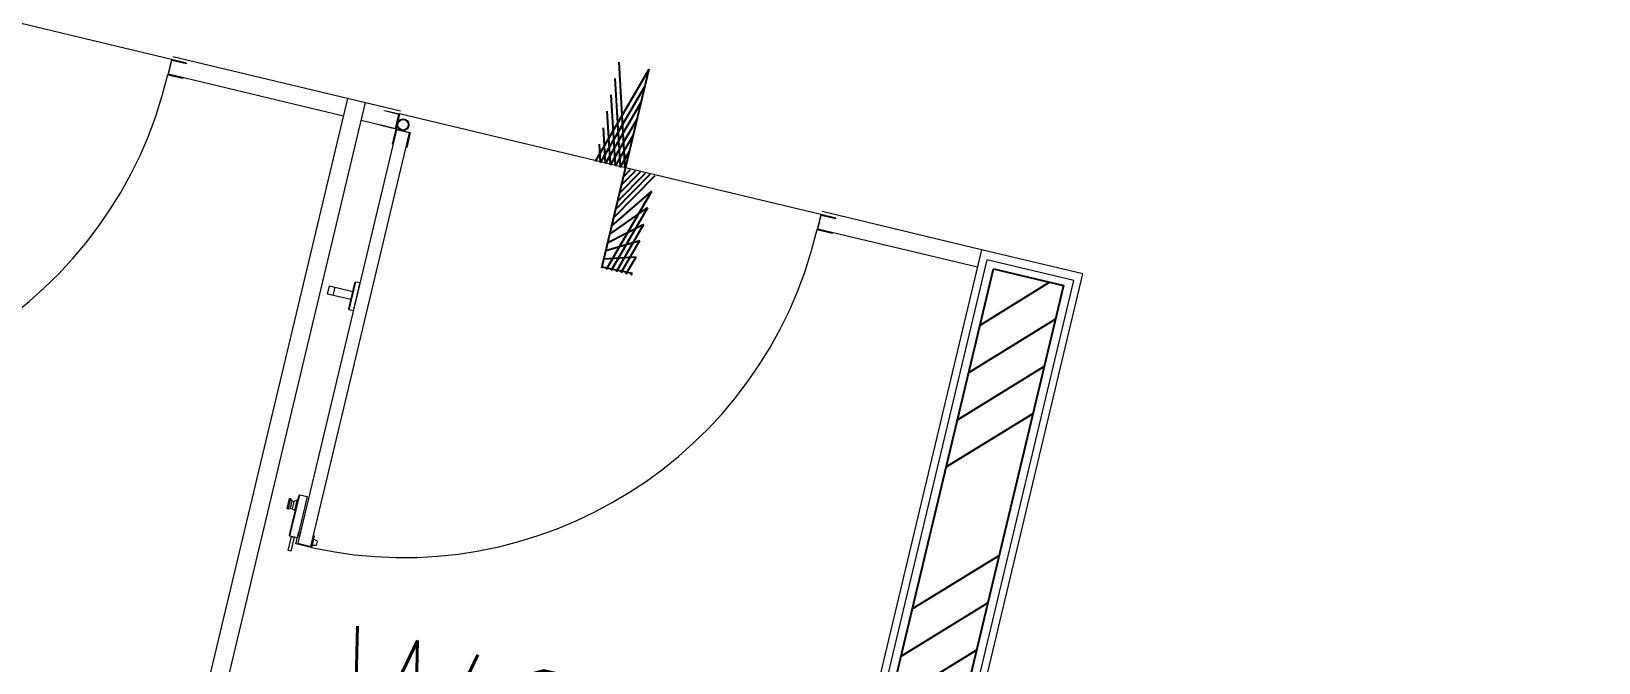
# Model space of a CAD drawing. Header units: millimetres. Extents: x 783817721 to 783927949, y 1443754877 to 1443839643.
# Drawn here: x 783903457 to 783905628, y 1443795646 to 1443796521 of the extents above; entities that cross this region are included whole.
import ezdxf

# ---------------------------------------------------------------- set-up
doc = ezdxf.new("R2010")
doc.units = ezdxf.units.MM
doc.header["$LTSCALE"] = 700
doc.layers.get('0').update_dxf_attribs({"linetype": 'CONTINUOUS'})
for name, color, linetype in [('A-HATCH', 8, 'CONTINUOUS'), ('A-TILE DROP', 8, 'CONTINUOUS'), ('A-WALL 100', 5, 'CONTINUOUS')]:
    doc.layers.add(name, color=color, linetype=linetype)
doc.layers.add('A-INT-FIXTURE', color=250, linetype='CONTINUOUS', lineweight=9)
doc.styles.add('ROMANS', font='romans.shx')
pattern_1 = [(45, (0, 0), (-26.51650429449553, 26.51650429449553), [])]

# ---------------------------------------------------------------- blocks, each defined once
blk = doc.blocks.new('EWC 2')
for p, q in [((-0.0003062749880841, 175.0000837584551), (0.0009062749880896, -175.0000837584061)), ((-0.0001590365569848, 132.4999999991996), (-200.000159036557, 132.4993937245017)), ((-200.000159036557, 132.4993937245017), (-200.0000204594832, 92.49939372473456)), ((-2.04594831772e-05, 92.49999999943249), (-200.0000204594832, 92.49939372473456)), ((147.418668561826, 95.000510721773), (112.4996708794497, 95.00038974745256)), ((112.4996708794497, 95.00038974745256), (112.4997401679866, 75.00038974756899)), ((120.2653358827883, 100.2500685871782), (146.2017377619413, 100.2501584419369)), ((149.9997401679866, 75.00051966357566), (112.4997401679866, 75.00038974756899)), ((124.5247435141354, 75.00043140731573), (124.5252631781623, -74.99956859178205)), ((141.0085677036477, 75.000488514328), (141.009087367689, -74.99951148476978)), ((149.9997401679866, 75.00051966357566), (150.0002598320134, -74.99948033552212)), ((150.0002598320134, -74.99948033552212), (112.5002598320134, -74.9996102515288)), ((112.5002598320134, -74.9996102515288), (112.5003291205503, -94.99961025141235)), ((0.0006204594831829, -92.49999999943249), (-199.9993795405168, -92.50060627413038)), ((-199.9993795405168, -92.50060627413038), (-199.999240963443, -132.5006062738975)), ((147.4193268029266, -94.99948927709197), (112.5003291205503, -94.99961025141235)), ((120.2660304979581, -100.2492352838599), (146.2024323771111, -100.2491454291012)), ((0.0007590365569905, -132.4999999991996), (-199.999240963443, -132.5006062738975))]:
    blk.add_line(p, q)
for centre, major_axis, ratio, start_param, end_param in [((349.9999999999708, 0.0012125493812645), (223.7499982217596, 0.02822001601382641), 0.9999999999940067, 1.569950856247431, 2.702970937519568), ((348.5653083877914, -43.65291758654352), (267.4083194749343, -0.5240368236592908), 0.9999999999940166, 0.5196769025226043, 1.566788912695956), ((247.1667612637392, -710.273605546201), (919.122388601868, -3.885747080667939), 0.9999999999943672, 1.640774174495799, 1.847289609812001), ((201.7434949504314, 57.30753662680214), (106.2854850310066, -106.2854850310066), 0.9999999999995539, 2.033551095230845, 2.455928543497696), ((349.9999999997308, 0.0012125493812645), (113.2552899699446, -107.6443300730158), 0.9999999998812673, 2.331194314084761, 5.472004177913206), ((348.5653083877987, -43.65291758657263), (199.906443114038, 0.9774928439277918), 0.9999999999940432, 0.5242974367139746, 1.55903845524096), ((42.80542047708879, 112.5001482969237), (14.1421356237829, 14.1421356237829), 0.9999999999988349, -0.7853946989711857, 5.4977906082084), ((133.2335107065228, 107.7884000831545), (10.60660171783259, 10.60660171783259), 0.9999999999997942, -1.311943292146727, 2.882746547794472), ((418.6296980171173, 9.744947520040972), (-61.01197028886268, 180.4606319963003), 0.9466445239575144, 4.351186336959167, 4.832374696135421), ((418.6296980171245, 9.744947520070076), (-35.8299443303299, 114.2030516416982), 0.9430540716306229, 4.342807645496122, 4.835174699858091), ((418.6297655283852, -9.7420468958881), (61.0105029442611, 180.4604130052969), 0.9466479392239276, 4.592402835895807, 5.073570867042794), ((418.6297655283924, -9.7420468958881), (35.82869504975697, 114.2018401050401), 0.9430663098829936, 4.589601683455149, 5.081943754183982), ((348.5650059147447, 43.65533274355397), (199.9053483197305, 1.180340603060181), 0.9999999999940726, -1.569825667739491, -0.5350846492127428), ((42.80619997312895, -112.4998517017375), (14.1421356237829, 14.1421356237829), 0.9999999999988349, -0.7853946989711857, 5.4977906082084), ((133.2342575533767, -107.7874769250484), (10.60660171782754, -10.60660171782754), 0.9999999999997232, 3.400445688240003, 7.595135528177604), ((349.9999999999708, 0.0012125493812645), (223.7358957197013, -2.512263343571392), 0.9999999999939564, 3.591323404061699, 4.724343485334036), ((348.5650059147374, 43.65533274352489), (267.40740206461, 0.8747914394098621), 0.9999999999940501, -1.568093667666396, -0.5209816574932074), ((247.1618398759166, 710.2753181114531), (649.9234817478236, 649.9234817478236), 0.9999999999997438, 3.654732108649438, 3.861247543966752), ((201.743892021128, -57.30613877427825), (106.2854850310215, 106.2854850310215), 0.999999999999474, 3.827263692535608, 4.249641140802451)]:
    blk.add_ellipse(centre, major_axis=major_axis, ratio=ratio, start_param=start_param, end_param=end_param)
blk = doc.blocks.new('TILE DROPE')
at = {"layer": 'A-TILE DROP'}
h = blk.add_hatch(dxfattribs=at)
h.set_pattern_fill('ANSI31', color=256, scale=300)
h.set_pattern_definition(pattern_1)
h.paths.add_polyline_path([(5831274.573197973, 4325034.434176441), (5831198.573197973, 4325034.434176441), (5831198.573197973, 4325286.43417644), (5831274.573197973, 4325286.43417644)])
h = blk.add_hatch(dxfattribs=at)
h.set_pattern_fill('ANSI31', color=256, scale=300)
h.set_pattern_definition(pattern_1)
h.paths.add_polyline_path([(5831274.573197973, 4325034.434176441), (5831350.573197973, 4325034.434176441), (5831350.573197973, 4324782.43417644), (5831274.573197973, 4324782.43417644)])
blk.add_line((5831274.573197973, 4325286.43417644), (5831274.573197973, 4324782.43417644), dxfattribs=at)
blk = doc.blocks.new('T-DOOR')
for p, q in [((15.62951093912124, 751.8341574668884), (14.16014873981476, 753.3035955429077)), ((15.62890392541885, 682.7063477039337), (15.62951093912124, 751.8341574668884)), ((21.50492638349533, 706.2904205322266), (17.11766242980957, 707.7596814632415)), ((27.38110065460205, 707.7593402862548), (24.44337409734726, 706.2904200553894)), ((14.15850394964218, 679.8459477424622), (15.62890392541885, 682.7063477039337)), ((17.09752094745636, 690.1299450397491), (21.50492608547211, 693.0683166980742)), ((24.45928508043289, 693.0680127143859), (27.38110053539276, 690.1296417713165)), ((6.807166755199432, 347.1733775138855), (5.337804615497589, 348.6428155899048)), ((6.807166874408722, 301.5519354343414), (6.807166755199432, 347.1733775138855)), ((37.85666352510452, 331.0127501487732), (37.85635834932327, 316.3202040195465)), ((5.33676677942276, 298.6915349960327), (6.807166874408722, 301.5519354343414)), ((-750.9999997019768, 24.99999952316284), (-750.9999997019768, -7.152557373e-07)), ((-5.96046448e-08, 25), (1.192092896e-07, 0))]:
    blk.add_line(p, q)
at = {"color": 8}
blk.add_line((-749.9999997019768, -1), (-0.9999998211860656, -1.000000953674316), dxfattribs=at)
for points in [[(-26.7935534119606, 759.180643081665), (-34.1393306851387, 757.7116844654083), (-34.13952034711838, 750.3659455776213), (-26.79381877183914, 748.8966076374054)], [(-25.32482266426086, 743.0199780464172), (-26.79397070407868, 743.0200159549713), (-26.79343956708908, 763.5880870819092), (0.9383352994918824, 763.5877192020416), (0.9378041625022888, 743.0196487903595), (-2.000491559505462, 743.0197243690491), (-1.999999642372131, 762.0680537223815), (-25.32433080673218, 762.0683069229126)], [(-2, 762.0683069229126), (-25.32433068752289, 762.0683069229126), (-25.3243305683136, 26.99999952316284), (-1.99999988079071, 26.99999928474426)], [(6.815306305885314, 778.2790467739105), (11.22210502624511, 778.279046535492), (11.22210502624511, 753.303418636322), (6.815306305885314, 753.303418636322)], [(0.9374366998672484, 753.3036839962006), (14.15911096334457, 753.3035957813263), (14.15850394964218, 679.8459477424622), (0.936829686164856, 679.8460359573363)], [(17.09752112627029, 707.7596814632415), (15.62791723012924, 707.7596817016602), (15.62791728973389, 690.1299452781677), (17.09752106666565, 690.1299450397491)], [(24.44288074970245, 693.0680127143859), (21.5049262046814, 693.0680129528046), (21.5049262046814, 706.290420293808), (24.44288074970245, 706.290420293808)], [(30.31985157728195, 707.7593405246735), (27.38110059499741, 707.7593405246735), (27.38110053539276, 690.1296417713165), (30.31985151767731, 690.1296417713165)], [(-2.008485615253448, 348.6427521705627), (5.33676677942276, 348.6428158283234), (5.33676677942276, 298.6915349960327), (-2.008485615253448, 298.6914715766907)], [(48.14061760902404, 316.3202040195465), (6.806749463081359, 316.3202042579651), (6.806749463081359, 331.0127501487732), (48.14061766862869, 331.0127501487732)]]:
    blk.add_lwpolyline(points, close=True)
for points in [[(-2.000000059604644, 52.75104165077209), (-0.9999999403953552, 52.75104141235352), (-1.000000059604644, 25.99999928474427), (-26.3243305683136, 25.9999988079071), (-26.32433050870896, 52.75104045867919), (-25.3243305683136, 52.75104093551636), (-25.32433068752289, 26.99999880790711), (-1.99999988079071, 26.99999928474426), (-2.000000059604644, 52.75104141235352)], [(-776.7510416507721, 0), (-776.7510416507721, -1), (-749.9999996423721, -0.9999997615814208), (-749.9999996423721, 25.99999928474427), (-776.7510415315628, 25.99999904632568), (-776.7510415911674, 24.99999928474426), (-750.9999997019768, 24.99999952316284), (-750.9999997019768, 0), (-776.7510415315628, 2.384185791e-07)], [(25.75104212760925, 4.768371582e-07), (25.75104200839997, -0.9999995231628416), (-0.9999998211860656, -0.9999995231628416), (-1, 25.99999952316284), (25.75104188919068, 25.99999952316284), (25.75104194879532, 24.99999976158142), (0, 24.99999976158142), (1.192092896e-07, 4.768371582e-07), (25.75104200839997, 4.768371582e-07)]]:
    blk.add_lwpolyline(points)
for radius in [10.12499965708017, 9.124999657080172]:
    blk.add_circle((-11.12499964237213, 15.87499976158142), radius)
blk.add_arc((-14.54024678468704, 28.44103002548218), 735.2491660637323, 90.95489770892227, 180.190221112596, dxfattribs=at)
blk = doc.blocks.new('125')
at = {"layer": 'A-INT-FIXTURE'}
for p, q in [((346540.2137307525, -2051.243288993835), (346216.0148323774, -2051.243303537369)), ((347368.2137634754, -2051.243252515793), (347141.0147997141, -2051.243262767792)), ((346465.2116364241, -2076.243295192719), (346216.0148317218, -2076.243297576904)), ((346490.2137300372, -2076.243327617645), (346539.4126629233, -2076.24333024025)), ((347368.211602211, -2076.243253231049), (347141.0147984624, -2076.24325966835))]:
    blk.add_line(p, q, dxfattribs=at)
for points in [[(349278.2130105495, -3464.243694543839), (347502.2137633562, -3464.243494749069), (347502.2137635946, -2063.243253231049), (347378.213763535, -2063.243252038956), (347378.2137640119, -3564.243276596069), (347252.2126325965, -3564.243652820587), (347252.2126315832, -3414.243653297424), (346628.2126309276, -3414.243656635284), (346628.2126318216, -3564.244052648544), (346327.2143555284, -3564.243168830872)], [(349268.2138521075, -3454.243691205978), (347512.2137634158, -3454.243491411209), (347512.2137634754, -2051.24325299263), (347368.2137067914, -2051.243254184723), (347368.2137630582, -3554.243316650391), (347262.2126329541, -3554.243657588959), (347262.2126318216, -3404.243652820587), (346618.2126312256, -3404.243653059006), (346618.2126327157, -3554.244036197662), (346337.2141974568, -3554.243186712265)], [(346465.2137963772, -3554.243299245834), (346465.2137299776, -2051.243292808533)], [(346490.2137302756, -2051.243293762207), (346490.2137963176, -3554.24329829216)], [(347390.213762641, -2073.243253231049), (347490.2137629986, -2073.243252515793)]]:
    blk.add_lwpolyline(points, dxfattribs=at)
for name, p, xscale, yscale, zscale, rotation in [('TILE DROPE', (3626953.947642922, 2430775.760134459), 0.5625, 0.5625, 0.5625, 180.0000001464027), ('T-DOOR', (345614.4126933217, -2056.216630220413), 0.8010680920605223, 0.8010680920605223, 0.8010680920605223, 180.0000029522012), ('T-DOOR', (346539.4126607776, -2056.216587781906), 0.8010680920605223, 0.8010680920605223, 0.8010680920605223, 180.0000029522012)]:
    blk.add_blockref(name, p, dxfattribs=dict(at, xscale=xscale, yscale=yscale, zscale=zscale, rotation=rotation))
at = {"layer": 'A-INT-FIXTURE', "rotation": 89.99999933100985}
blk.add_blockref('EWC 2', (346015.2126467824, -3404.243568897247), dxfattribs=at)
at = {"layer": 'A-TILE DROP', "insert": (347060.420232892, -2958.960652589798), "char_height": 200.0000000000002, "attachment_point": 9, "rotation": 5.1296919395442596e-08, "style": 'ROMANS'}
blk.add_mtext_dynamic_manual_height_columns('\\pxqc;WC', width=473.7160888731203, gutter_width=12.50000000000002, heights=[0], dxfattribs=at)

msp = doc.modelspace()

# ---------------------------------------------------------------- hatches: boundary and pattern name
at = {"layer": 'A-HATCH'}
h = msp.add_hatch(dxfattribs=at)
h.set_pattern_fill('ANSI34', color=256, scale=14.99999999999999, angle=3.774722192838826e-05)
h.set_pattern_definition([(31.5826028830894, (783888814.2766608, 1443798714.851827), (-149.6550662690944, 243.4264234630107), []), (31.5826028830894, (783888879.7902707, 1443798699.223261), (-149.6550662690944, 243.4264234630107), []), (31.5826028830894, (783888945.3038807, 1443798683.594694), (-149.6550662690944, 243.4264234630107), []), (31.5826028830894, (783889010.8176364, 1443798667.966094), (-149.6550662690944, 243.4264234630107), [])])
h.paths.add_polyline_path([(783904789.9099194, 1443796191.99634), (783904887.181425, 1443796168.791785), (783904538.4202982, 1443794706.815043), (783904441.1487929, 1443794730.019598)])

# ---------------------------------------------------------------- linework, layer by layer
at = {"layer": 'A-WALL 100'}
msp.add_lwpolyline([(783904789.9099194, 1443796191.99634), (783904887.181425, 1443796168.791785), (783904538.4202982, 1443794706.815043), (783904441.1487929, 1443794730.019598)], close=True, dxfattribs=at)

# ---------------------------------------------------------------- block references
at = {"layer": 'A-INT-FIXTURE', "color": 9, "rotation": 346.5826406591305}
for p in [(783567362.5777526, 1443878817.987809, -1.504560363624304e-08), (783567362.577764, 1443878817.987833, -1.50456036362428e-08)]:
    msp.add_blockref('125', p, dxfattribs=at)

doc.saveas('drawing.dxf')
